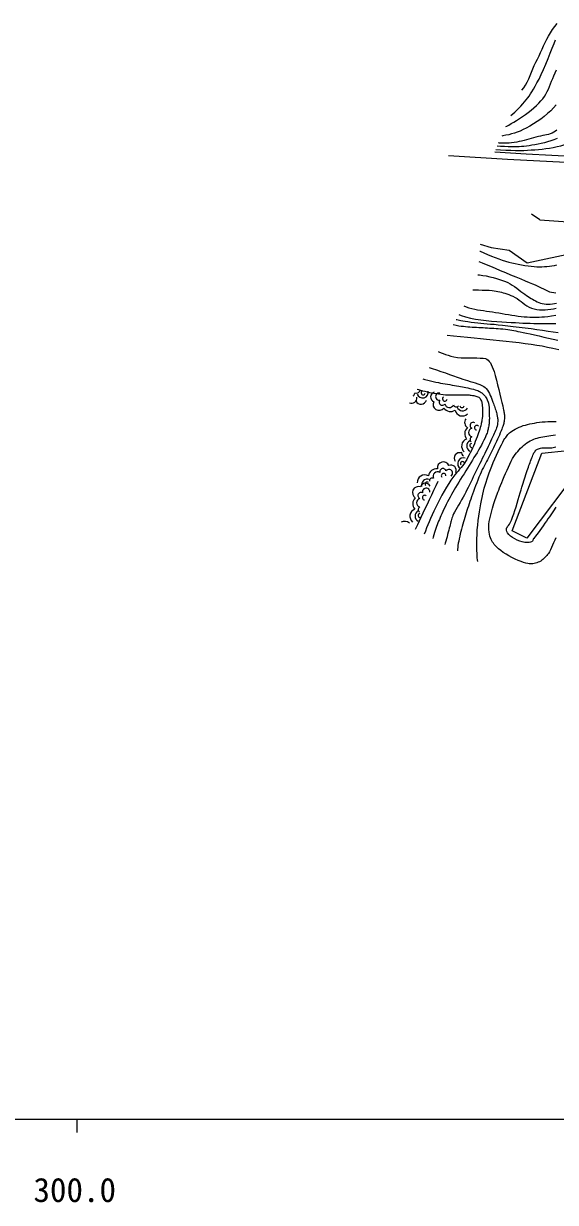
# Model space of a CAD drawing. Units: millimetres, scale not verified. Extents: x 40000 to 680000, y 20000 to 380000.
# Drawn here: x 363975 to 404136, y 198715 to 287849 of the extents above; entities that cross this region are included whole.
import ezdxf
from ezdxf.enums import TextEntityAlignment as Align

# ---------------------------------------------------------------- set-up
doc = ezdxf.new("R2010")
doc.units = ezdxf.units.MM
doc.header["$LTSCALE"] = 1000
doc.layers.add('M-BGD', color=7, linetype='Continuous', lineweight=25)
doc.layers.add('M-TTL-BAND', color=7, linetype='Continuous', lineweight=25)
doc.styles.add('ＭＳ ゴシック', font='')
doc.styles.get('ＭＳ ゴシック').set_extended_font_data('MS Gothic')

msp = doc.modelspace()

# ---------------------------------------------------------------- linework, layer by layer
at = {"layer": 'M-BGD'}
for p, q in [((402949, 273013), (402323, 273436)), ((402949, 273013), (408086, 272624)), ((398547, 259287), (398570, 259218)), ((398574, 257776), (398542, 257617)), ((397535, 255061), (397437, 254890))]:
    msp.add_line(p, q, dxfattribs=at)
for points in [[(401612, 282822), (401749, 282985), (401889, 283198), (402012, 283426), (402121, 283665), (402223, 283913), (402322, 284167), (402424, 284422), (402533, 284675), (402655, 284924), (402781, 285170), (402901, 285417), (403017, 285665), (403132, 285914), (403248, 286163), (403366, 286411), (403491, 286659), (403624, 286905), (403767, 287149), (403923, 287391), (404089, 287625), (404262, 287849)], [(400767, 280903), (400915, 281022), (401069, 281158), (401219, 281304), (401369, 281456), (401518, 281615), (401669, 281778), (401811, 281935), (401937, 282083), (402051, 282226), (402158, 282371), (402262, 282526), (402367, 282695), (402479, 282886), (402602, 283105), (402741, 283359), (402899, 283653), (403071, 283996), (403247, 284378), (403421, 284784), (403591, 285198), (403753, 285605), (403903, 285987), (404037, 286330), (404152, 286617)], [(400394, 280055), (400457, 280087), (400624, 280179), (400802, 280282), (400993, 280398), (401202, 280527), (401423, 280667), (401647, 280816), (401869, 280973), (402089, 281136), (402303, 281303), (402508, 281474), (402701, 281648), (402881, 281822), (403044, 281996), (403188, 282168), (403313, 282342), (403422, 282521), (403519, 282705), (403607, 282895), (403689, 283089), (403768, 283288), (403848, 283491), (403932, 283698), (404024, 283908), (404126, 284122), (404231, 284341)], [(404189, 281715), (404005, 281488), (403788, 281260), (403549, 281038), (403292, 280825), (403025, 280623), (402751, 280433), (402475, 280257), (402204, 280096), (401941, 279953), (401693, 279829), (401464, 279726), (401250, 279640), (401039, 279565), (400830, 279500), (400619, 279446), (400403, 279400), (400179, 279361), (400082, 279348)], [(399630, 278320), (400000, 278299), (400388, 278280), (400763, 278266), (401118, 278258), (401447, 278257), (401747, 278264), (402028, 278276), (402306, 278292), (402583, 278310), (402859, 278334), (403135, 278362), (403412, 278397), (403692, 278439), (403975, 278488), (404262, 278545), (404554, 278612), (404856, 278697), (405170, 278804), (405489, 278926), (405808, 279057), (406122, 279190), (406423, 279319), (406708, 279438)], [(404260, 279155), (404029, 279063), (403792, 278980), (403551, 278906), (403308, 278841), (403065, 278783), (402826, 278732), (402591, 278687), (402364, 278648), (402146, 278615), (401943, 278587), (401755, 278565), (401575, 278549), (401397, 278538), (401214, 278532), (401020, 278531), (400808, 278534), (400571, 278541), (400303, 278550), (399997, 278563), (399742, 278576)], [(404248, 279802), (404134, 279709), (404009, 279628), (403882, 279563), (403751, 279512), (403616, 279470), (403475, 279435), (403329, 279404), (403176, 279375), (403016, 279343), (402848, 279307), (402670, 279263), (402488, 279213), (402308, 279161), (402128, 279110), (401948, 279059), (401767, 279010), (401585, 278965), (401400, 278923), (401213, 278887), (401023, 278857), (400828, 278834), (400648, 278818), (400492, 278807), (400351, 278801), (400213, 278801), (400067, 278806), (399904, 278816), (399850, 278821)], [(399554, 278149), (401927, 278006), (405806, 277802), (405813, 277899)], [(396060, 277881), (400516, 277602), (406897, 277272)], [(398465, 271179), (399289, 270919), (400645, 270707), (401994, 269752), (405651, 270528), (407224, 272556)], [(398420, 270653), (398450, 270639), (398731, 270510), (399016, 270386), (399301, 270268), (399583, 270157), (399859, 270056), (400125, 269964), (400377, 269883), (400613, 269814), (400845, 269754), (401086, 269698), (401333, 269646), (401582, 269600), (401830, 269559), (402073, 269525), (402309, 269497), (402533, 269477), (402743, 269465), (402935, 269461), (403119, 269465), (403306, 269474), (403495, 269488), (403684, 269508), (403872, 269534), (404056, 269565), (404236, 269602)], [(398353, 269864), (398604, 269762), (398910, 269636), (399235, 269498), (399588, 269347), (399966, 269186), (400359, 269020), (400756, 268854), (401147, 268691), (401519, 268537), (401862, 268395), (402165, 268271), (402417, 268168), (402606, 268092), (402761, 268025), (402916, 267949), (403071, 267868), (403227, 267786), (403383, 267707), (403539, 267636), (403695, 267576), (403850, 267530), (404006, 267504), (404161, 267502)], [(398268, 268851), (398396, 268841), (398655, 268809), (398917, 268764), (399179, 268709), (399437, 268645), (399688, 268575), (399927, 268501), (400152, 268423), (400357, 268345), (400540, 268267), (400710, 268181), (400880, 268080), (401049, 267967), (401215, 267846), (401376, 267723), (401533, 267601), (401682, 267484), (401824, 267377), (401956, 267283), (402077, 267206), (402192, 267139), (402304, 267071), (402416, 267003), (402528, 266936), (402643, 266873), (402760, 266813), (402882, 266760), (403010, 266714), (403146, 266676), (403289, 266649), (403440, 266633), (403595, 266629), (403752, 266635), (403910, 266650), (404066, 266672), (404220, 266701)], [(397908, 267723), (398015, 267718), (398323, 267708), (398618, 267700), (398894, 267691), (399141, 267680), (399353, 267665), (399522, 267643), (399663, 267618), (399799, 267591), (399931, 267563), (400062, 267532), (400194, 267497), (400328, 267457), (400466, 267411), (400612, 267358), (400765, 267297), (400929, 267228), (401093, 267146), (401247, 267050), (401395, 266945), (401540, 266834), (401685, 266722), (401833, 266612), (401988, 266509), (402152, 266417), (402329, 266339), (402521, 266279), (402726, 266240), (402935, 266217), (403148, 266209), (403362, 266214), (403576, 266230), (403789, 266255), (403999, 266287), (404204, 266324)], [(396854, 265847), (397021, 265786), (397355, 265680), (397727, 265582), (398113, 265503), (398508, 265439), (398908, 265388), (399307, 265349), (399701, 265318), (400083, 265293), (400449, 265273), (400794, 265254), (401113, 265235), (401407, 265217), (401685, 265203), (401955, 265194), (402223, 265188), (402496, 265184), (402779, 265183), (403081, 265183), (403407, 265183), (403764, 265183), (404159, 265182)], [(397220, 266498), (397396, 266431), (397611, 266364), (397827, 266306), (398043, 266258), (398261, 266215), (398481, 266178), (398703, 266145), (398928, 266113), (399156, 266080), (399387, 266047), (399622, 266010), (399862, 265969), (400104, 265927), (400348, 265884), (400593, 265842), (400838, 265802), (401080, 265765), (401319, 265732), (401553, 265705), (401781, 265684), (402002, 265671), (402207, 265662), (402393, 265655), (402569, 265651), (402742, 265650), (402920, 265655), (403111, 265667), (403324, 265685), (403566, 265713), (403845, 265751), (404169, 265801)], [(396428, 265089), (396644, 265045), (396845, 265007), (397023, 264979), (397187, 264958), (397351, 264941), (397515, 264927), (397680, 264916), (397844, 264906), (398010, 264897), (398175, 264889), (398342, 264880), (398509, 264871), (398677, 264860), (398843, 264849), (399007, 264839), (399169, 264831), (399331, 264823), (399493, 264814), (399658, 264804), (399826, 264792), (399998, 264778), (400176, 264759), (400362, 264737), (400539, 264713), (400697, 264690), (400844, 264666), (400989, 264640), (401138, 264612), (401300, 264579), (401483, 264540), (401695, 264495), (401943, 264441), (402236, 264378), (402564, 264307), (402910, 264230), (403264, 264150), (403621, 264067), (403973, 263985), (404312, 263903)], [(396646, 265477), (396684, 265468), (396783, 265445), (396887, 265423), (397005, 265401), (397144, 265377), (397313, 265350), (397518, 265319), (397768, 265282), (398031, 265246), (398275, 265217), (398509, 265193), (398741, 265172), (398978, 265153), (399229, 265132), (399502, 265109), (399805, 265080), (400146, 265045), (400533, 265000), (400956, 264949), (401395, 264895), (401844, 264839), (402294, 264781), (402740, 264721), (403174, 264662), (403589, 264601), (403978, 264542), (404334, 264483)], [(395973, 264279), (396448, 264233), (396976, 264184), (397491, 264134), (397990, 264084), (398468, 264032), (398943, 263979), (399428, 263928), (399921, 263878), (400415, 263828), (400906, 263777), (401388, 263724), (401857, 263668), (402309, 263609), (402737, 263544), (403137, 263474), (403535, 263393), (403955, 263299), (404386, 263194)], [(395286, 263056), (395338, 263034), (395499, 262966), (395665, 262898), (395842, 262831), (396034, 262767), (396243, 262707), (396476, 262654), (396736, 262613), (397019, 262588), (397317, 262576), (397618, 262571), (397914, 262570), (398195, 262568), (398450, 262562), (398671, 262546), (398848, 262517), (398970, 262471), (399059, 262399), (399144, 262302), (399224, 262187), (399296, 262063), (399509, 261554), (399597, 261235), (399681, 260895), (399770, 260538), (399859, 260176), (399947, 259824), (400028, 259492), (400100, 259195), (400160, 258945), (400202, 258754), (400225, 258636), (400238, 258561), (400250, 258488), (400262, 258417), (400273, 258346), (400282, 258274), (400288, 258200), (400292, 258123), (400292, 258040), (400288, 257952), (400278, 257856), (400266, 257764), (400252, 257682), (400235, 257606), (400215, 257533), (400191, 257458), (400162, 257376), (400126, 257284), (400084, 257176), (400033, 257050), (399974, 256899), (399909, 256736), (399840, 256575), (399768, 256414), (399695, 256255), (399619, 256096), (399543, 255938), (399465, 255780), (399387, 255623), (399310, 255466), (399233, 255309), (399158, 255156), (399082, 255010), (399007, 254868), (398932, 254727), (398855, 254584), (398778, 254438), (398699, 254284), (398618, 254120), (398534, 253943), (398448, 253752), (398361, 253548), (398275, 253337), (398191, 253122), (398109, 252906), (398030, 252690), (397953, 252478), (397879, 252270), (397810, 252071), (397744, 251881), (397684, 251705), (397625, 251535), (397567, 251364), (397510, 251194), (397453, 251023), (397398, 250851), (397344, 250680), (397291, 250508), (397239, 250336), (397190, 250164), (397143, 249991), (397096, 249815), (397048, 249633), (397001, 249449), (396955, 249264), (396911, 249079), (396870, 248898), (396834, 248722), (396802, 248552), (396776, 248392), (396758, 248243), (396744, 248096), (396736, 247972)], [(394605, 261845), (394826, 261771), (395160, 261659), (395496, 261544), (395827, 261431), (396146, 261321), (396444, 261217), (396714, 261122), (396950, 261039), (397143, 260970), (397319, 260910), (397506, 260851), (397700, 260792), (397894, 260733), (398086, 260673), (398269, 260612), (398439, 260548), (398592, 260481), (398723, 260411), (398826, 260337), (398914, 260247), (398998, 260133), (399078, 260004), (399152, 259867), (399219, 259730), (399277, 259601), (399423, 259217), (399458, 259116), (399494, 259014), (399530, 258912), (399565, 258811), (399600, 258711), (399631, 258614), (399659, 258521), (399683, 258432), (399701, 258349), (399716, 258273), (399733, 258205), (399748, 258141), (399762, 258078), (399773, 258012), (399780, 257941), (399783, 257861), (399780, 257769), (399770, 257662), (399752, 257536), (399728, 257407), (399697, 257289), (399662, 257179), (399620, 257071), (399572, 256963), (399518, 256849), (399458, 256726), (399391, 256588), (399317, 256433), (399237, 256256), (399152, 256067), (399065, 255882), (398977, 255698), (398888, 255515), (398797, 255332), (398706, 255148), (398613, 254962), (398519, 254774), (398424, 254583), (398328, 254387), (398231, 254187), (398134, 253985), (398036, 253781), (397938, 253576), (397840, 253372), (397743, 253171), (397646, 252972), (397550, 252778), (397456, 252589), (397363, 252408), (397265, 252224), (397159, 252031), (397047, 251833), (396933, 251635), (396820, 251439), (396712, 251251), (396613, 251074), (396525, 250912), (396453, 250770), (396399, 250651), (396358, 250548), (396323, 250451), (396293, 250356), (396265, 250261), (396238, 250164), (396212, 250061), (396185, 249951), (396155, 249831), (396122, 249698), (396083, 249549), (396040, 249388), (395996, 249222), (395951, 249053), (395906, 248884), (395862, 248715), (395821, 248550), (395797, 248449)], [(394119, 260980), (394285, 260939), (394500, 260887), (394712, 260837), (394917, 260790), (395113, 260746), (395298, 260706), (395469, 260670), (395636, 260637), (395809, 260606), (395986, 260576), (396163, 260548), (396339, 260520), (396511, 260493), (396677, 260466), (396834, 260439), (396980, 260413), (397112, 260386), (397242, 260358), (397380, 260328), (397524, 260296), (397668, 260263), (397809, 260229), (397944, 260195), (398069, 260161), (398180, 260127), (398273, 260094), (398345, 260062), (398405, 260029), (398464, 259995), (398521, 259958), (398576, 259918), (398630, 259876), (398682, 259831), (398731, 259784), (398779, 259734), (398824, 259681), (398866, 259625), (398907, 259560), (398946, 259483), (398983, 259398), (399048, 259224), (399074, 259143), (399079, 259128), (399128, 258854), (399131, 258734), (399135, 258610), (399139, 258484), (399142, 258361), (399145, 258243), (399147, 258133), (399148, 258035), (399148, 257953), (399147, 257888), (399145, 257838), (399145, 257794), (399145, 257755), (399144, 257716), (399142, 257676), (399139, 257631), (399132, 257578), (399121, 257515), (399106, 257438), (399086, 257344), (399065, 257251), (399049, 257174), (399034, 257105), (399018, 257039), (398998, 256969), (398971, 256890), (398934, 256795), (398885, 256677), (398820, 256531), (398738, 256350), (398643, 256153), (398543, 255962), (398439, 255774), (398331, 255588), (398220, 255404), (398106, 255219), (397989, 255032), (397870, 254841), (397750, 254647), (397628, 254445), (397502, 254238), (397372, 254027), (397239, 253815), (397104, 253601), (396971, 253390), (396840, 253181), (396713, 252977), (396593, 252780), (396481, 252591), (396379, 252413), (396282, 252235), (396184, 252052), (396086, 251864), (395988, 251675), (395894, 251486), (395802, 251301), (395716, 251121), (395634, 250949), (395561, 250788), (395495, 250639), (395434, 250500), (395375, 250364), (395318, 250229), (395262, 250094), (395207, 249957), (395154, 249817), (395102, 249673), (395052, 249522), (395003, 249364), (394955, 249196), (394909, 249022), (394883, 248913)], [(393690, 260215), (393800, 260178), (393941, 260134), (394101, 260088), (394272, 260043), (394443, 260002), (394616, 259964), (394789, 259929), (394963, 259897), (395137, 259869), (395312, 259843), (395488, 259820), (395664, 259801), (395841, 259784), (396027, 259772), (396226, 259766), (396434, 259766), (396644, 259769), (396850, 259775), (397047, 259780), (397227, 259785), (397387, 259786), (397519, 259784), (397618, 259776), (397701, 259764), (397787, 259751), (397876, 259737), (397964, 259720), (398051, 259701), (398134, 259679), (398213, 259654), (398284, 259624), (398347, 259590), (398399, 259551), (398443, 259501), (398482, 259437), (398517, 259364), (398547, 259287)], [(398570, 259218), (398629, 258763), (398632, 258664), (398634, 258566), (398636, 258467), (398636, 258363), (398633, 258254), (398625, 258136), (398611, 258007), (398590, 257866), (398582, 257820), (398574, 257776), (398572, 257765)], [(398542, 257617), (398535, 257581), (398503, 257446), (398467, 257312), (398427, 257177), (398383, 257040), (398334, 256898), (398280, 256749), (398221, 256590), (398155, 256420), (398086, 256245), (398016, 256073), (397945, 255903), (397871, 255735), (397793, 255567), (397712, 255399), (397626, 255231), (397535, 255061)], [(401102, 257184), (401251, 257264), (401401, 257333), (401553, 257394), (401708, 257448), (401866, 257495), (402029, 257537), (402197, 257575), (402371, 257611), (402552, 257645), (402741, 257679), (402940, 257708), (403147, 257730), (403358, 257745), (403572, 257754), (403783, 257760), (403990, 257764), (404188, 257767)], [(398290, 247183), (398260, 247313), (398239, 247453), (398226, 247609), (398217, 247789), (398213, 248001), (398209, 248252), (398204, 248551), (398205, 248883), (398217, 249226), (398240, 249575), (398271, 249926), (398309, 250272), (398352, 250611), (398399, 250936), (398448, 251243), (398498, 251526), (398546, 251782), (398595, 252020), (398647, 252255), (398704, 252488), (398765, 252720), (398830, 252952), (398900, 253183), (398974, 253416), (399053, 253651), (399137, 253888), (399226, 254129), (399325, 254384), (399437, 254658), (399559, 254941), (399685, 255225), (399812, 255502), (399937, 255764), (400055, 256001), (400162, 256204), (400253, 256367), (400326, 256479), (400385, 256560), (400439, 256633), (400492, 256702), (400546, 256768), (400606, 256832), (400674, 256896), (400755, 256961), (400851, 257030), (400965, 257104), (401102, 257184)], [(404164, 248966), (404083, 248778), (404001, 248589), (403919, 248403), (403839, 248226), (403760, 248062), (403684, 247916), (403612, 247793), (403544, 247698), (403479, 247619), (403413, 247543), (403345, 247469), (403274, 247398), (403199, 247331), (403118, 247269), (403032, 247212), (402939, 247161), (402838, 247116), (402729, 247079), (402622, 247048), (402528, 247023), (402440, 247006), (402353, 246996), (402262, 246996), (402160, 247006), (402043, 247028), (401904, 247062), (401739, 247110), (401541, 247173), (401319, 247254), (401090, 247354), (400858, 247470), (400629, 247596), (400408, 247730), (400200, 247866), (400011, 248002), (399845, 248132), (399707, 248254), (399604, 248362), (399523, 248460), (399450, 248554), (399384, 248648), (399326, 248746), (399275, 248849), (399230, 248963), (399192, 249090), (399159, 249233), (399132, 249397), (399111, 249584), (399102, 249785), (399112, 249991), (399138, 250198), (399176, 250406), (399224, 250611), (399278, 250813), (399335, 251010), (399393, 251199), (399448, 251380), (399498, 251549), (399543, 251706), (399589, 251854), (399635, 251996), (399683, 252136), (399735, 252278), (399791, 252425), (399853, 252580), (399922, 252749), (399999, 252934), (400085, 253139), (400179, 253363), (400277, 253598), (400379, 253838), (400483, 254079), (400588, 254316), (400694, 254544), (400798, 254758), (400900, 254952), (400999, 255121), (401094, 255261), (401189, 255384), (401289, 255505), (401395, 255623), (401506, 255737), (401620, 255846), (401739, 255950), (401860, 256048), (401984, 256139), (402109, 256222), (402236, 256296), (402365, 256361), (402496, 256418), (402629, 256467), (402764, 256509), (402902, 256546), (403043, 256578), (403188, 256606), (403335, 256632), (403486, 256657), (403641, 256681), (403803, 256705), (403974, 256728), (404151, 256749)], [(404174, 251276), (403994, 251011), (403830, 250770), (403687, 250561), (403568, 250391), (403457, 250234), (403336, 250062), (403209, 249882), (403081, 249700), (402955, 249523), (402835, 249356), (402725, 249207), (402630, 249081), (402553, 248984), (402497, 248924), (402464, 248883), (402447, 248841), (402437, 248800), (402429, 248760), (402414, 248722), (402387, 248688), (402339, 248658), (402263, 248634), (402153, 248617), (402002, 248606), (401821, 248615), (401631, 248651), (401439, 248711), (401249, 248789), (401066, 248883), (400898, 248988), (400748, 249101), (400623, 249218), (400528, 249335), (400470, 249448), (400442, 249545), (400437, 249623), (400452, 249691), (400484, 249755), (400530, 249824), (400589, 249907), (400659, 250010), (400736, 250143), (400818, 250312), (400903, 250527), (400989, 250775), (401076, 251039), (401163, 251310), (401248, 251585), (401330, 251856), (401409, 252118), (401483, 252365), (401550, 252590), (401611, 252789), (401662, 252955), (401710, 253107), (401760, 253265), (401811, 253426), (401862, 253589), (401913, 253749), (401963, 253905), (402011, 254054), (402057, 254193), (402100, 254319), (402139, 254429), (402178, 254536), (402219, 254651), (402263, 254771), (402308, 254892), (402352, 255009), (402396, 255121), (402439, 255223), (402478, 255311), (402515, 255382), (402547, 255432), (402573, 255469), (402596, 255502), (402617, 255533), (402639, 255561), (402665, 255588), (402696, 255615), (402736, 255642), (402786, 255669), (402850, 255698), (402930, 255729), (403020, 255756), (403112, 255772), (403207, 255779), (403302, 255780), (403399, 255777), (403495, 255772), (403592, 255767), (403686, 255764), (403779, 255766), (403870, 255774), (403962, 255790), (404059, 255811), (404159, 255835)], [(397437, 254890), (397211, 254533), (397118, 254407), (397011, 254275), (396900, 254147), (396785, 254017), (396664, 253878), (396534, 253721), (396394, 253539), (396242, 253326), (396077, 253074), (395904, 252791), (395734, 252497), (395567, 252194), (395405, 251886), (395249, 251578), (395100, 251275), (394960, 250979), (394830, 250696), (394712, 250429), (394606, 250183), (394509, 249948), (394413, 249710), (394320, 249472), (394235, 249243)], [(395252, 253222), (395096, 252888), (394934, 252543), (394770, 252192), (394605, 251839), (394441, 251490), (394281, 251148), (394127, 250818), (393981, 250506), (393844, 250215), (393720, 249950), (393598, 249697), (393547, 249594)]]:
    msp.add_lwpolyline(points, dxfattribs=at)
msp.add_lwpolyline([(400868, 249504), (403116, 255359), (405060, 255562), (405936, 254176), (401980, 248933)], close=True, dxfattribs=at)
for centre, radius, start, end in [((393273, 259551), 402, 246.05457, 5.68848), ((393268, 259898), 241, 302.24677, 359.09155), ((393600, 260283), 373, 258.04498, 343.14746), ((393988, 259489), 418, 205.0498, 345.01752), ((394104, 259976), 437, 198.43903, 11.20673), ((394151, 259922), 152, 96.09961, 353.41913), ((395107, 259614), 393, 108.16113, 245.71045), ((395365, 259639), 277, 79.06787, 276.8111), ((395787, 259474), 176, 128.48828, 349.49518), ((395357, 259059), 457, 154.33344, 321.24109), ((395596, 259226), 241, 145.2074, 326.0202), ((396216, 259139), 622, 216.03949, 303.47913), ((396129, 259153), 338, 190.49091, 337.25427), ((396651, 259092), 221, 198.40112, 316.53632), ((397111, 258744), 566, 192.66357, 313.98096), ((397124, 259015), 444, 202.53888, 326.00873), ((397086, 258967), 157, 186.40442, 353.724), ((397739, 257680), 457, 142.39062, 237.44849), ((397932, 257460), 241, 61.41492, 242.2276), ((397911, 256835), 622, 132.24707, 219.68658), ((397917, 256923), 338, 106.69836, 253.46167), ((398199, 257297), 176, 44.69568, 265.70258), ((397616, 255902), 566, 108.87109, 230.18842), ((397887, 255918), 444, 118.74646, 242.21619), ((397835, 255951), 157, 102.61194, 269.9314), ((397912, 256397), 221, 114.60864, 232.74371), ((396908, 254987), 418, 73.24158, 213.20923), ((397193, 254576), 437, 71.32385, 239.39844), ((397431, 255479), 402, 180.93091, 233.88019), ((395161, 253561), 622, 84.23132, 171.67084), ((395674, 254254), 457, 22.52527, 189.4328), ((395640, 253964), 241, 13.39917, 194.21191), ((396101, 253861), 277, 307.25952, 145.00293), ((396255, 254070), 393, 336.35278, 113.90216), ((397121, 254577), 152, 38.27515, 221.61078), ((394270, 253156), 566, 60.85535, 182.17267), ((394464, 252966), 444, 70.73071, 194.20044), ((394454, 253026), 157, 54.59619, 221.91565), ((394837, 253267), 221, 66.5929, 184.72797), ((395230, 253615), 338, 58.68274, 205.44598), ((395697, 253656), 176, 356.67993, 217.68683), ((393796, 252380), 457, 71.70837, 238.61584), ((393994, 252164), 241, 62.58228, 243.39496), ((394316, 252699), 393, 25.53589, 163.08527), ((394373, 252446), 277, 356.44263, 194.18591), ((393986, 251539), 622, 133.41443, 220.85388), ((393989, 251627), 338, 107.86572, 254.62903), ((394264, 252006), 176, 45.86304, 266.86993), ((393710, 250600), 566, 110.03845, 231.35571), ((393980, 250622), 444, 119.9137, 243.38348), ((393928, 250654), 157, 103.7793, 271.09875), ((393996, 251101), 221, 115.776, 233.91107), ((392757, 249640), 566, 51.81372, 117.8689)]:
    msp.add_arc(centre, radius, start, end, dxfattribs=at)
at = {"layer": 'M-TTL-BAND'}
for p, q in [((40000, 205000), (579000, 205000)), ((368000, 205000), (368000, 204000))]:
    msp.add_line(p, q, dxfattribs=at)

# ---------------------------------------------------------------- texts
at = {"layer": 'M-TTL-BAND', "style": 'ＭＳ ゴシック'}
msp.add_text('300.0', height=1833, dxfattribs=at).set_placement((364719, 198195), align=Align.BOTTOM_LEFT)

doc.saveas('drawing.dxf')
